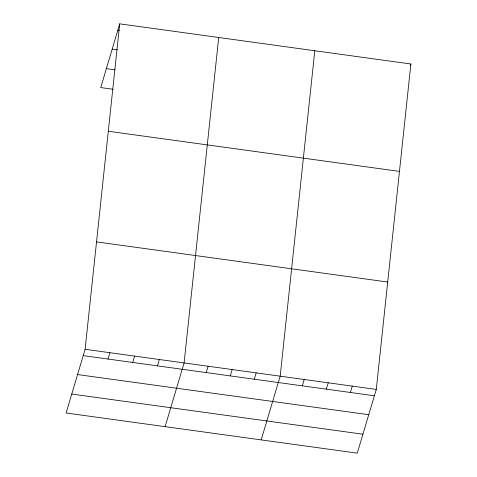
<?xml version="1.0" encoding="UTF-8"?>
<svg xmlns="http://www.w3.org/2000/svg" width="477" height="477" viewBox="0 0 477 477"><rect width="100%" height="100%" fill="white"/><g stroke="black" fill="none" stroke-linecap="round" stroke-linejoin="round"><path stroke-width="0.72" d="M85.109 349.283L119.721 23.85L410.888 63.996L376.275 389.429L357.279 453.15L66.112 413.004L85.109 349.283L376.275 389.429M218.716 37.498L184.104 362.937L165.114 426.653M314.802 50.747L280.19 376.186L261.193 439.901M119.721 23.85L100.725 87.571L113.097 89.277M107.969 359.038L109.859 352.7M132.719 362.454L134.609 356.11M157.464 365.865L159.36 359.521M206.237 372.591L208.127 366.247M230.26 375.9L232.15 369.562M254.277 379.215L256.173 372.871M302.323 385.839L304.213 379.495M410.464 65.403L410.888 63.996M326.346 389.149L328.236 382.804M350.362 392.464L352.253 386.12M117.831 30.194L119.286 30.391M112.184 49.125L117.276 49.829M106.365 68.634L115.1 69.839M108.297 131.247L399.464 171.392M96.533 241.893L387.7 282.038M83.219 355.627L374.385 395.773M77.572 374.564L368.739 414.71M71.759 394.068L362.925 434.213"/></g></svg>
